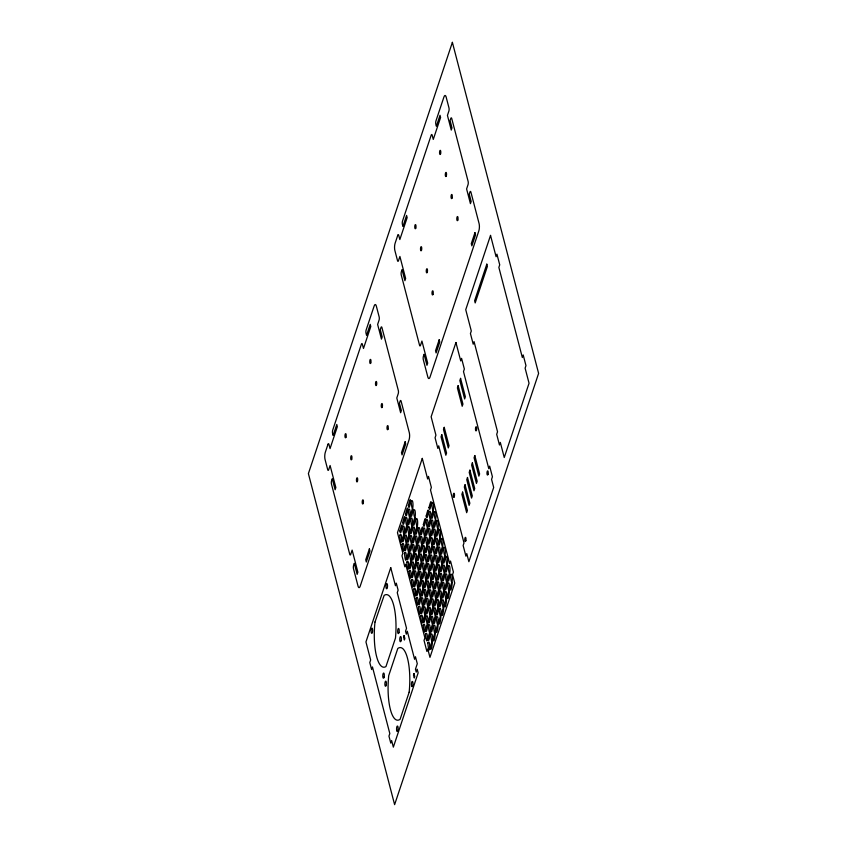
<?xml version="1.0" encoding="UTF-8"?>
<svg xmlns="http://www.w3.org/2000/svg" width="847" height="847" viewBox="0 0 847 847"><rect width="100%" height="100%" fill="white"/><g stroke="black" fill="none" stroke-linecap="round" stroke-linejoin="round"><path stroke-width="1.27" d="M399.9 530.921C400.843 539.698 404.104 514.161 399.9 530.921M399.773 535.283C401.584 553.642 402.918 529.798 399.773 535.283M402.727 522.451C403.67 531.228 406.931 505.691 402.727 522.451M402.611 526.813C404.411 545.172 405.745 521.328 402.611 526.813M402.113 544.219C403.913 562.577 405.247 538.734 402.113 544.219M402.23 539.867C403.108 548.634 406.518 523.16 402.23 539.867M405.554 513.981C406.496 522.758 409.757 497.221 405.554 513.981M405.438 518.343C407.238 536.702 408.572 512.859 405.438 518.343M405.057 531.397C405.999 540.174 409.26 514.627 405.057 531.397M404.94 535.749C406.74 554.107 408.074 530.264 404.94 535.749M404.58 548.856C405.512 557.633 408.773 532.096 404.58 548.856M404.453 553.207C406.253 571.577 407.587 547.734 404.453 553.207M408.392 505.511C409.323 514.288 412.584 488.751 408.392 505.511M408.265 509.873C410.064 528.232 411.398 504.389 408.265 509.873M407.894 522.927C408.826 531.704 412.087 506.157 407.894 522.927M407.767 527.279C409.567 545.637 410.901 521.794 407.767 527.279M407.407 540.386C408.339 549.163 411.6 523.626 407.407 540.386M407.28 544.737C409.08 563.107 410.414 539.264 407.28 544.737M406.909 557.824C407.852 566.601 411.113 541.053 406.909 557.824M406.782 562.175C408.593 580.544 409.927 556.691 406.782 562.175M411.102 501.435C412.902 519.804 414.236 495.95 411.102 501.435M410.721 514.457C411.653 523.234 414.914 497.687 410.721 514.457M410.594 518.809C412.394 537.167 413.728 513.324 410.594 518.809M410.234 531.916C411.166 540.693 414.427 515.156 410.234 531.916M410.107 536.278C411.917 554.637 413.241 530.794 410.107 536.278M409.736 549.354C410.679 558.131 413.939 532.583 409.736 549.354M409.62 553.705C411.42 572.074 412.754 548.221 409.62 553.705M409.239 566.77C410.181 575.547 413.442 549.999 409.239 566.77M409.112 571.122C410.922 589.491 412.256 565.637 409.112 571.122M413.431 510.381C415.157 528.094 416.692 505.712 413.431 510.381M413.061 523.446C413.992 532.223 417.253 506.686 413.061 523.446M412.934 527.808C414.744 546.167 416.078 522.324 412.934 527.808M412.563 540.884C413.505 549.661 416.766 524.113 412.563 540.884M412.447 545.235C414.247 563.604 415.581 539.751 412.447 545.235M412.066 558.3C413.008 567.077 416.269 541.54 412.066 558.3M411.949 562.652C413.749 581.021 415.083 557.167 411.949 562.652M411.578 575.748C412.521 584.525 415.782 558.988 411.578 575.748M411.462 580.11C413.198 597.686 414.712 575.621 411.462 580.11M415.771 519.37C417.582 537.739 418.916 513.885 415.771 519.37M415.39 532.414C416.332 541.191 419.593 515.643 415.39 532.414M415.274 536.765C417.073 555.134 418.407 531.281 415.274 536.765M414.892 549.83C415.835 558.607 419.096 533.07 414.892 549.83M414.776 554.182C416.576 572.551 417.91 548.697 414.776 554.182M414.405 567.278C415.348 576.055 418.609 550.518 414.405 567.278M414.289 571.64C416.089 589.999 417.423 566.156 414.289 571.64M413.929 584.748C414.861 593.525 418.122 567.988 413.929 584.748M413.802 589.099C415.602 607.468 416.936 583.615 413.802 589.099M418.111 528.337C419.911 546.696 421.245 522.853 418.111 528.337M417.719 541.36C418.662 550.137 421.922 524.6 417.719 541.36M417.603 545.712C419.403 564.081 420.737 540.227 417.603 545.712M417.232 558.819C418.174 567.585 421.435 542.048 417.232 558.819M417.116 563.17C418.916 581.529 420.25 557.686 417.116 563.17M416.756 576.278C417.687 585.055 420.948 559.518 416.756 576.278M416.629 580.629C418.429 598.998 419.763 575.145 416.629 580.629M416.258 593.715C417.137 602.471 420.536 577.008 416.258 593.715M416.131 598.067C417.942 616.425 419.276 592.582 416.131 598.067M420.557 532.89C421.488 541.667 424.749 516.13 420.557 532.89M420.44 537.284C422.24 555.653 423.574 531.8 420.44 537.284M420.07 550.349C421.001 559.115 424.262 533.578 420.07 550.349M419.943 554.7C421.742 573.059 423.077 549.216 419.943 554.7M419.583 567.808C420.514 576.585 423.775 551.048 419.583 567.808M419.456 572.159C421.255 590.528 422.589 566.675 419.456 572.159M419.085 585.245C420.027 594.012 423.288 568.475 419.085 585.245M418.958 589.597C420.768 607.955 422.102 584.112 418.958 589.597M423.384 524.42C424.315 533.197 427.576 507.66 423.384 524.42M423.256 528.772C425.056 547.141 426.39 523.287 423.256 528.772M418.587 602.662C419.519 611.439 422.78 585.891 418.587 602.662M418.46 607.013C420.271 625.382 421.605 601.529 418.46 607.013M422.897 541.879C423.828 550.645 427.089 525.108 422.897 541.879M422.78 546.262C424.58 564.631 425.914 540.778 422.78 546.262M422.409 559.338C423.341 568.115 426.602 542.578 422.409 559.338M422.282 563.689C424.093 582.058 425.416 558.205 422.282 563.689M421.912 576.775C422.854 585.552 426.115 560.005 421.912 576.775M421.795 581.127C423.595 599.485 424.929 575.642 421.795 581.127M426.21 515.95C427.142 524.727 430.403 499.19 426.21 515.95M426.083 520.302C427.883 538.671 429.217 514.817 426.083 520.302M421.414 594.192C422.357 602.969 425.618 577.421 421.414 594.192M421.287 598.543C423.098 616.912 424.432 593.059 421.287 598.543M425.723 533.409C426.655 542.175 429.916 516.638 425.723 533.409M425.596 537.76C427.322 555.473 428.857 533.091 425.596 537.76M420.927 611.64C421.87 620.417 425.13 594.88 420.927 611.64M420.8 615.991C422.611 634.361 423.945 610.507 420.8 615.991M425.236 550.868C426.168 559.645 429.429 534.108 425.236 550.868M425.12 555.261C426.93 573.631 428.264 549.777 425.12 555.261M424.739 568.305C425.681 577.082 428.942 551.535 424.739 568.305M424.622 572.657C426.422 591.015 427.756 567.172 424.622 572.657M429.037 507.48C429.969 516.257 433.23 490.72 429.037 507.48M428.91 511.832C430.636 529.555 432.171 507.173 428.91 511.832M424.114 590.073C425.925 608.442 427.259 584.589 424.114 590.073M424.241 585.722C425.183 594.499 428.444 568.951 424.241 585.722M428.55 524.939C429.397 533.705 432.881 508.179 428.55 524.939M428.423 529.29C430.234 547.649 431.557 523.806 428.423 529.29M423.754 603.17C424.696 611.947 427.957 586.41 423.754 603.17M423.638 607.521C425.438 625.891 426.772 602.037 423.638 607.521M427.936 546.749C429.747 565.118 431.081 541.275 427.936 546.749M428.063 542.398C428.995 551.175 432.256 525.638 428.063 542.398M423.278 620.639C424.209 629.416 427.47 603.869 423.278 620.639M423.151 624.991C424.95 643.36 426.285 619.506 423.151 624.991M427.566 559.835C428.508 568.612 431.769 543.065 427.566 559.835M427.46 564.218C429.185 581.942 430.721 559.56 427.46 564.218M431.726 503.33C433.537 521.688 434.871 497.845 431.726 503.33M427.068 577.252C428.01 586.029 431.271 560.481 427.068 577.252M426.952 581.603C428.751 599.972 430.085 576.119 426.952 581.603M431.377 516.469C432.309 525.246 435.57 499.698 431.377 516.469M431.25 520.82C433.061 539.179 434.395 515.336 431.25 520.82M426.581 594.7C427.523 603.477 430.784 577.94 426.581 594.7M426.465 599.051C428.264 617.421 429.598 593.567 426.465 599.051M430.89 533.928C431.832 542.705 435.093 517.168 430.89 533.928M430.763 538.279C432.489 556.003 434.035 533.621 430.763 538.279M426.105 612.169C427.036 620.946 430.297 595.399 426.105 612.169M425.977 616.521C427.777 634.89 429.111 611.036 425.977 616.521M430.403 551.365C431.335 560.142 434.596 534.595 430.403 551.365M430.276 555.717C432.076 574.075 433.41 550.232 430.276 555.717M425.607 629.596C426.539 638.373 429.8 612.836 425.607 629.596M425.48 633.948C427.216 651.534 428.73 629.469 425.48 633.948M429.895 568.782C430.837 577.559 434.098 552.011 429.895 568.782M429.789 573.175C431.589 591.534 432.923 567.691 429.789 573.175M434.066 512.308C435.792 530.031 437.338 507.649 434.066 512.308M429.418 586.23C430.35 595.007 433.611 569.47 429.418 586.23M429.291 590.581C431.091 608.951 432.425 585.108 429.291 590.581M433.717 525.458C434.564 534.235 438.047 508.708 433.717 525.458M433.6 529.809C435.4 548.178 436.734 524.335 433.6 529.809M428.931 603.699C429.863 612.476 433.124 586.929 428.931 603.699M428.804 608.051C430.604 626.42 431.938 602.566 428.804 608.051M433.23 542.895C434.162 551.672 437.423 526.125 433.23 542.895M433.103 547.247C434.903 565.605 436.237 541.762 433.103 547.247M428.434 621.126C429.313 629.893 432.711 604.43 428.434 621.126M428.307 625.478C430.117 643.847 431.451 620.004 428.307 625.478M432.732 560.312C433.664 569.089 436.925 543.541 432.732 560.312M432.605 564.663C434.405 583.032 435.739 559.179 432.605 564.663M427.936 638.553C428.868 647.32 432.129 621.783 427.936 638.553M427.809 642.905C429.62 661.263 430.954 637.42 427.809 642.905M432.245 577.76C433.177 586.537 436.438 561 432.245 577.76M432.129 582.154C433.929 600.523 435.263 576.669 432.129 582.154M436.417 521.307C438.217 539.666 439.551 515.823 436.417 521.307M431.758 595.229C432.69 604.006 435.951 578.459 431.758 595.229M431.631 599.581C433.442 617.95 434.765 594.096 431.631 599.581M436.057 534.425C436.988 543.202 440.249 517.655 436.057 534.425M435.93 538.777C437.655 556.49 439.191 534.108 435.93 538.777M431.261 612.656C432.203 621.433 435.464 595.896 431.261 612.656M431.134 617.008C432.944 635.377 434.278 611.534 431.134 617.008M435.432 556.193C437.232 574.562 438.566 550.709 435.432 556.193M435.559 551.842C436.491 560.619 439.752 535.071 435.559 551.842M430.763 630.083C431.695 638.85 434.956 613.313 430.763 630.083M430.636 634.435C432.383 652.01 433.897 629.946 430.636 634.435M435.072 569.29C436.004 578.067 439.265 552.53 435.072 569.29M434.945 573.641C436.745 592.011 438.079 568.168 434.945 573.641M430.265 647.5C431.197 656.266 434.458 630.729 430.265 647.5M434.585 586.759C435.517 595.536 438.778 569.989 434.585 586.759M434.469 591.153C436.279 609.512 437.603 585.669 434.469 591.153M438.746 530.264C440.556 548.634 441.89 524.78 438.746 530.264M434.088 604.186C435.03 612.963 438.291 587.426 434.088 604.186M433.971 608.538C435.771 626.907 437.105 603.064 433.971 608.538M438.386 543.372C439.318 552.149 442.579 526.601 438.386 543.372M438.259 547.723C440.059 566.092 441.393 542.239 438.259 547.723M433.59 621.613C434.469 630.369 437.867 604.906 433.59 621.613M433.463 625.965C435.273 644.323 436.607 620.48 433.463 625.965M437.899 560.82C438.831 569.597 442.092 544.06 437.899 560.82M437.772 565.171C439.582 583.541 440.906 559.698 437.772 565.171M433.092 639.03C434.035 647.796 437.296 622.259 433.092 639.03M437.412 578.289C438.344 587.066 441.605 561.519 437.412 578.289M437.285 582.641C439.095 601.01 440.429 577.156 437.285 582.641M436.914 595.716C437.857 604.493 441.118 578.956 436.914 595.716M436.808 600.11C438.608 618.479 439.942 594.626 436.808 600.11M441.075 539.221C442.886 557.58 444.22 533.737 441.075 539.221M436.417 613.143C437.359 621.92 440.62 596.373 436.417 613.143M436.3 617.495C438.1 635.853 439.434 612.01 436.3 617.495M440.726 552.35C441.658 561.127 444.919 535.59 440.726 552.35M440.599 556.701C442.409 575.071 443.743 551.228 440.599 556.701M435.919 630.56C436.861 639.326 440.122 613.789 435.919 630.56M440.239 569.819C441.181 578.596 444.442 553.049 440.239 569.819M440.112 574.171C441.922 592.54 443.256 568.686 440.112 574.171M439.752 587.246C440.684 596.023 443.944 570.486 439.752 587.246M439.625 591.608C441.425 609.967 442.759 586.124 439.625 591.608M439.244 604.673C440.186 613.45 443.447 587.903 439.244 604.673M439.138 609.057C440.938 627.426 442.272 603.583 439.138 609.057M443.415 548.2C445.226 566.558 446.56 542.715 443.415 548.2M438.746 622.09C439.688 630.856 442.949 605.319 438.746 622.09M443.066 561.349C444.008 570.126 447.269 544.579 443.066 561.349M442.939 565.701C444.664 583.424 446.21 561.032 442.939 565.701M442.452 583.138C444.252 601.497 445.586 577.654 442.452 583.138M442.579 578.776C443.51 587.553 446.771 562.016 442.579 578.776M442.081 596.203C442.949 604.959 446.358 579.496 442.081 596.203M441.954 600.555C443.754 618.913 445.088 595.07 441.954 600.555M441.583 613.62C442.515 622.386 445.776 596.849 441.583 613.62M445.766 557.199C447.565 575.558 448.899 551.715 445.766 557.199M445.406 570.306C446.337 579.083 449.598 553.546 445.406 570.306M445.278 574.668C447.078 593.027 448.412 569.184 445.278 574.668M444.908 587.733C445.84 596.51 449.101 570.963 444.908 587.733M444.781 592.085C446.581 610.443 447.915 586.6 444.781 592.085M444.41 605.15C445.342 613.927 448.603 588.379 444.41 605.15M448.095 566.156C449.821 583.879 451.356 561.487 448.095 566.156M447.735 579.263C448.666 588.04 451.927 562.493 447.735 579.263M447.608 583.615C449.408 601.973 450.742 578.13 447.608 583.615M447.237 596.68C448.169 605.457 451.43 579.909 447.237 596.68M450.424 575.102C452.234 593.472 453.558 569.618 450.424 575.102M450.064 588.21C450.996 596.987 454.257 571.439 450.064 588.21M374.999 622.016L374.882 623.148A36.326 10.778 -87.8 0 0 385.967 666.547L395.475 638.077A36.326 10.778 -87.8 0 0 384.136 595.42L374.999 622.016M409.154 692.2L400.112 719.272A36.326 10.778 -87.8 0 1 388.72 675.641L397.794 648.484A36.326 10.778 -87.8 0 1 409.154 692.2M452.383 42.35L308.393 473.611L394.617 804.65L538.607 373.389L452.383 42.35M327.958 444.368L325.333 452.224A5.167 1.535 -87.8 0 0 325.068 459.529L327.715 469.693A2.34 0.688 -87.8 0 0 328.7 469.704L330.097 465.501L335.846 487.533L335.116 489.735L332.246 478.724L331.569 480.736A2.34 0.688 -87.8 0 0 331.452 484.039L349.747 554.298A2.34 0.688 -87.8 0 0 350.732 554.309L352.13 550.105L357.879 572.17L357.148 574.372L354.279 563.329L353.601 565.341A2.34 0.688 -87.8 0 0 353.485 568.644L358.037 586.113A5.188 1.535 -87.8 0 0 360.219 586.135L409.027 439.953A5.188 1.535 -87.8 0 0 409.292 432.616L401.097 401.16A2.34 0.688 -87.8 0 0 400.123 401.15L399.445 403.172L401.362 410.52L400.631 412.711L396.798 398.005L398.206 393.781A2.319 0.688 -87.8 0 0 398.323 390.509L381.944 327.588A2.34 0.688 -87.8 0 0 380.959 327.577L380.282 329.599L382.188 336.937L381.457 339.128L377.635 324.443L379.043 320.219A2.34 0.688 -87.8 0 0 379.16 316.926L376.333 306.063A5.209 1.546 -87.8 0 0 374.141 306.032L366.148 329.97A2.34 0.688 -87.8 0 0 366.031 333.273L366.56 335.296L370.224 324.337L370.795 326.54L363.479 348.466L362.368 344.242A2.34 0.688 -87.8 0 0 361.394 344.231L332.712 430.117A2.34 0.688 -87.8 0 0 332.596 433.42L333.125 435.443L336.788 424.474L337.36 426.676L330.044 448.614L328.932 444.379A2.34 0.688 -87.8 0 0 327.958 444.368M397.762 235.318L395.136 243.174A5.167 1.535 -87.8 0 0 394.871 250.479L397.518 260.632A2.34 0.688 -87.8 0 0 398.503 260.643L399.9 256.45L405.639 278.483L404.908 280.675L402.039 269.674L401.372 271.686A2.34 0.688 -87.8 0 0 401.256 274.979L419.551 345.248A2.34 0.688 -87.8 0 0 420.536 345.258L421.933 341.055L427.682 363.119L426.952 365.311L424.072 354.279L423.405 356.291A2.34 0.688 -87.8 0 0 423.288 359.594L427.841 377.063A5.188 1.535 -87.8 0 0 430.011 377.084L478.83 230.892A5.188 1.535 -87.8 0 0 479.084 223.566L470.9 192.11A2.34 0.688 -87.8 0 0 469.916 192.1L469.249 194.111L471.165 201.47L470.434 203.661L466.602 188.955L468.01 184.731A2.319 0.688 -87.8 0 0 468.126 181.449L451.737 118.538A2.34 0.688 -87.8 0 0 450.763 118.527L450.085 120.549L451.991 127.876L451.26 130.078L447.438 115.393L448.846 111.169A2.34 0.688 -87.8 0 0 448.963 107.865L446.136 97.003A5.209 1.546 -87.8 0 0 443.944 96.981L435.951 120.92A2.34 0.688 -87.8 0 0 435.834 124.223L436.364 126.245L440.017 115.277L440.599 117.489L433.272 139.416L432.171 135.192A2.34 0.688 -87.8 0 0 431.197 135.181L402.516 221.067A2.34 0.688 -87.8 0 0 402.399 224.36L402.928 226.382L406.581 215.424L407.163 217.626L399.837 239.553L398.736 235.328A2.34 0.688 -87.8 0 0 397.762 235.318M369.398 548.824L365.735 559.793L366.306 561.995L369.97 551.037L369.398 548.824M405.152 441.742L401.489 452.711L402.06 454.913L405.724 443.944L405.152 441.742M439.191 339.774L435.538 350.743L436.11 352.945L439.773 341.976L439.191 339.774M474.945 232.692L471.292 243.65L471.864 245.863L475.527 234.894L474.945 232.692M490.529 235.402L465.734 309.674L471.292 330.986L470.434 333.538L473.208 344.21L474.066 341.648L497.538 431.769L496.691 434.32L499.465 444.993L500.323 442.43L504.251 457.507L529.047 383.246L525.119 368.17L525.966 365.608L523.192 354.946L522.334 357.498L498.862 267.387L499.719 264.825L496.935 254.164L496.088 256.715L490.529 235.402M455.93 342.527L431.134 416.788L435.93 435.189L435.072 437.74L437.846 448.412L438.704 445.85L463.997 542.959L463.14 545.51L465.924 556.183L466.771 553.62L468.878 561.709L493.685 487.449L491.567 479.36L492.425 476.797L489.651 466.136L488.793 468.687L463.5 371.589L464.357 369.027L461.573 358.366L460.726 360.917L455.93 342.527M486.813 264.169L474.616 300.717L475.188 302.93L487.396 266.382L486.813 264.169M422.282 458.407L397.476 532.678L402.844 553.239L401.986 555.801L404.855 566.834L405.713 564.282L424.887 637.865L424.029 640.427L426.899 651.459L427.756 648.908L429.958 657.367L454.754 583.096L452.552 574.637L453.41 572.085L450.53 561.042L449.683 563.604L430.509 490.011L431.367 487.459L428.487 476.416L427.64 478.978L422.282 458.407M390.742 567.67L365.946 641.941L370.647 659.993L369.79 662.545L371.611 669.511L372.458 666.949L389.811 733.555L388.953 736.107L390.774 743.094L391.632 740.543L393.347 747.139L418.143 672.867L417.19 669.215L416.216 672.137L415.454 669.204L417.285 663.72L415.464 656.732L414.607 659.284L407.301 631.237L406.327 634.159L405.554 631.216L406.528 628.294L397.254 592.688L398.111 590.126L396.301 583.159L395.443 585.722L390.742 567.67M441.785 434.659L441.054 436.851L445.84 455.241L446.57 453.05L441.785 434.659M444.22 427.354L443.489 429.545L448.285 447.936L449.016 445.744L444.22 427.354M458.132 385.681L457.401 387.884L462.197 406.274L462.928 404.083L458.132 385.681M460.577 378.376L459.847 380.568L464.632 398.958L465.363 396.767L460.577 378.376M404.093 635.599L403.606 637.06L404.368 640.004L404.855 638.543L404.093 635.599M462.61 492.107L461.88 494.299L466.665 512.689L467.406 510.497L462.61 492.107M465.056 484.791L464.325 486.983L469.111 505.373L469.841 503.182L465.056 484.791M467.491 477.486L466.761 479.677L471.546 498.068L472.287 495.876L467.491 477.486M469.937 470.17L469.206 472.372L473.992 490.762L474.722 488.571L469.937 470.17M472.372 462.864L471.641 465.056L476.438 483.446L477.168 481.255L472.372 462.864M474.818 455.559L474.087 457.751L478.873 476.141L479.603 473.949L474.818 455.559M413.982 673.587L413.495 675.048L414.268 677.992L414.755 676.531L413.982 673.587M411.864 686.419L411.822 686.377A2.594 0.773 -87.8 0 1 411.833 681.973A2.594 0.773 -87.8 0 1 413.008 683.582A2.594 0.773 -87.8 0 1 411.907 686.494L411.907 686.494M396.978 731.014L396.936 730.972A2.594 0.773 -87.8 0 1 396.947 726.557A2.594 0.773 -87.8 0 1 398.122 728.176A2.594 0.773 -87.8 0 1 397.021 731.088L397.021 731.088M345.957 437.179A2.075 0.614 -87.8 0 0 345.809 433.706A2.075 0.614 -87.8 0 0 344.962 436.237A2.075 0.614 -87.8 0 0 345.957 437.179M388 429.122A2.075 0.614 -87.8 0 0 387.852 425.649A2.075 0.614 -87.8 0 0 387.005 428.18A2.075 0.614 -87.8 0 0 388 429.122M382.251 407.058A2.075 0.614 -87.8 0 0 382.103 403.585A2.075 0.614 -87.8 0 0 381.256 406.115A2.075 0.614 -87.8 0 0 382.251 407.058M363.204 503.393A2.075 0.614 -87.8 0 0 363.056 499.921A2.075 0.614 -87.8 0 0 362.209 502.451A2.075 0.614 -87.8 0 0 363.204 503.393M351.706 459.254A2.075 0.614 -87.8 0 0 351.558 455.781A2.075 0.614 -87.8 0 0 350.711 458.312A2.075 0.614 -87.8 0 0 351.706 459.254M357.455 481.318A2.075 0.614 -87.8 0 0 357.307 477.846A2.075 0.614 -87.8 0 0 356.46 480.376A2.075 0.614 -87.8 0 0 357.455 481.318M370.753 362.918A2.075 0.614 -87.8 0 0 370.605 359.446A2.075 0.614 -87.8 0 0 369.758 361.976A2.075 0.614 -87.8 0 0 370.753 362.918M376.502 384.983A2.075 0.614 -87.8 0 0 376.354 381.51A2.075 0.614 -87.8 0 0 375.507 384.04A2.075 0.614 -87.8 0 0 376.502 384.983M465.861 540.577A2.075 0.614 -87.8 0 0 465.49 537.379A2.075 0.614 -87.8 0 0 464.802 540.397A2.075 0.614 -87.8 0 0 465.861 540.577M488.031 474.246A2.075 0.614 -87.8 0 0 487.766 470.89A2.075 0.614 -87.8 0 0 486.993 473.664A2.075 0.614 -87.8 0 0 488.031 474.246M454.267 496.787A2.075 0.614 -87.8 0 0 454.119 493.314A2.075 0.614 -87.8 0 0 453.272 495.844A2.075 0.614 -87.8 0 0 454.267 496.787M476.533 430.085A2.075 0.614 -87.8 0 0 476.258 426.74A2.075 0.614 -87.8 0 0 475.495 429.556A2.075 0.614 -87.8 0 0 476.533 430.085M387.354 587.564A2.594 0.773 -87.8 0 0 386.867 583.594A2.594 0.773 -87.8 0 0 386.02 587.405A2.594 0.773 -87.8 0 0 387.354 587.564M399.032 632.434A2.594 0.773 -87.8 0 0 398.556 628.453A2.594 0.773 -87.8 0 0 397.709 632.243A2.594 0.773 -87.8 0 0 399.032 632.434M384.146 677.028A2.594 0.773 -87.8 0 0 383.67 673.058A2.594 0.773 -87.8 0 0 382.823 676.859A2.594 0.773 -87.8 0 0 384.146 677.028M386.264 685.075A2.594 0.773 -87.8 0 0 385.756 681.147A2.594 0.773 -87.8 0 0 384.94 685.001A2.594 0.773 -87.8 0 0 386.264 685.075M372.447 632.222A2.594 0.773 -87.8 0 0 372.002 628.188A2.594 0.773 -87.8 0 0 371.124 631.915A2.594 0.773 -87.8 0 0 372.447 632.222M401.15 640.533A2.594 0.773 -87.8 0 0 400.663 636.563A2.594 0.773 -87.8 0 0 399.816 640.374A2.594 0.773 -87.8 0 0 401.15 640.533M415.761 228.129A2.075 0.614 -87.8 0 0 415.612 224.656A2.075 0.614 -87.8 0 0 414.765 227.187A2.075 0.614 -87.8 0 0 415.761 228.129M457.803 220.072A2.075 0.614 -87.8 0 0 457.655 216.599A2.075 0.614 -87.8 0 0 456.808 219.129A2.075 0.614 -87.8 0 0 457.803 220.072M452.054 197.997A2.075 0.614 -87.8 0 0 451.906 194.524A2.075 0.614 -87.8 0 0 451.059 197.065A2.075 0.614 -87.8 0 0 452.054 197.997M433.008 294.333A2.075 0.614 -87.8 0 0 432.859 290.86A2.075 0.614 -87.8 0 0 432.012 293.39A2.075 0.614 -87.8 0 0 433.008 294.333M421.51 250.193A2.075 0.614 -87.8 0 0 421.361 246.721A2.075 0.614 -87.8 0 0 420.514 249.262A2.075 0.614 -87.8 0 0 421.51 250.193M427.259 272.268A2.075 0.614 -87.8 0 0 427.11 268.795A2.075 0.614 -87.8 0 0 426.263 271.326A2.075 0.614 -87.8 0 0 427.259 272.268M440.556 153.868A2.075 0.614 -87.8 0 0 440.408 150.395A2.075 0.614 -87.8 0 0 439.561 152.926A2.075 0.614 -87.8 0 0 440.556 153.868M446.305 175.932A2.075 0.614 -87.8 0 0 446.157 172.46A2.075 0.614 -87.8 0 0 445.31 174.99A2.075 0.614 -87.8 0 0 446.305 175.932"/></g></svg>
